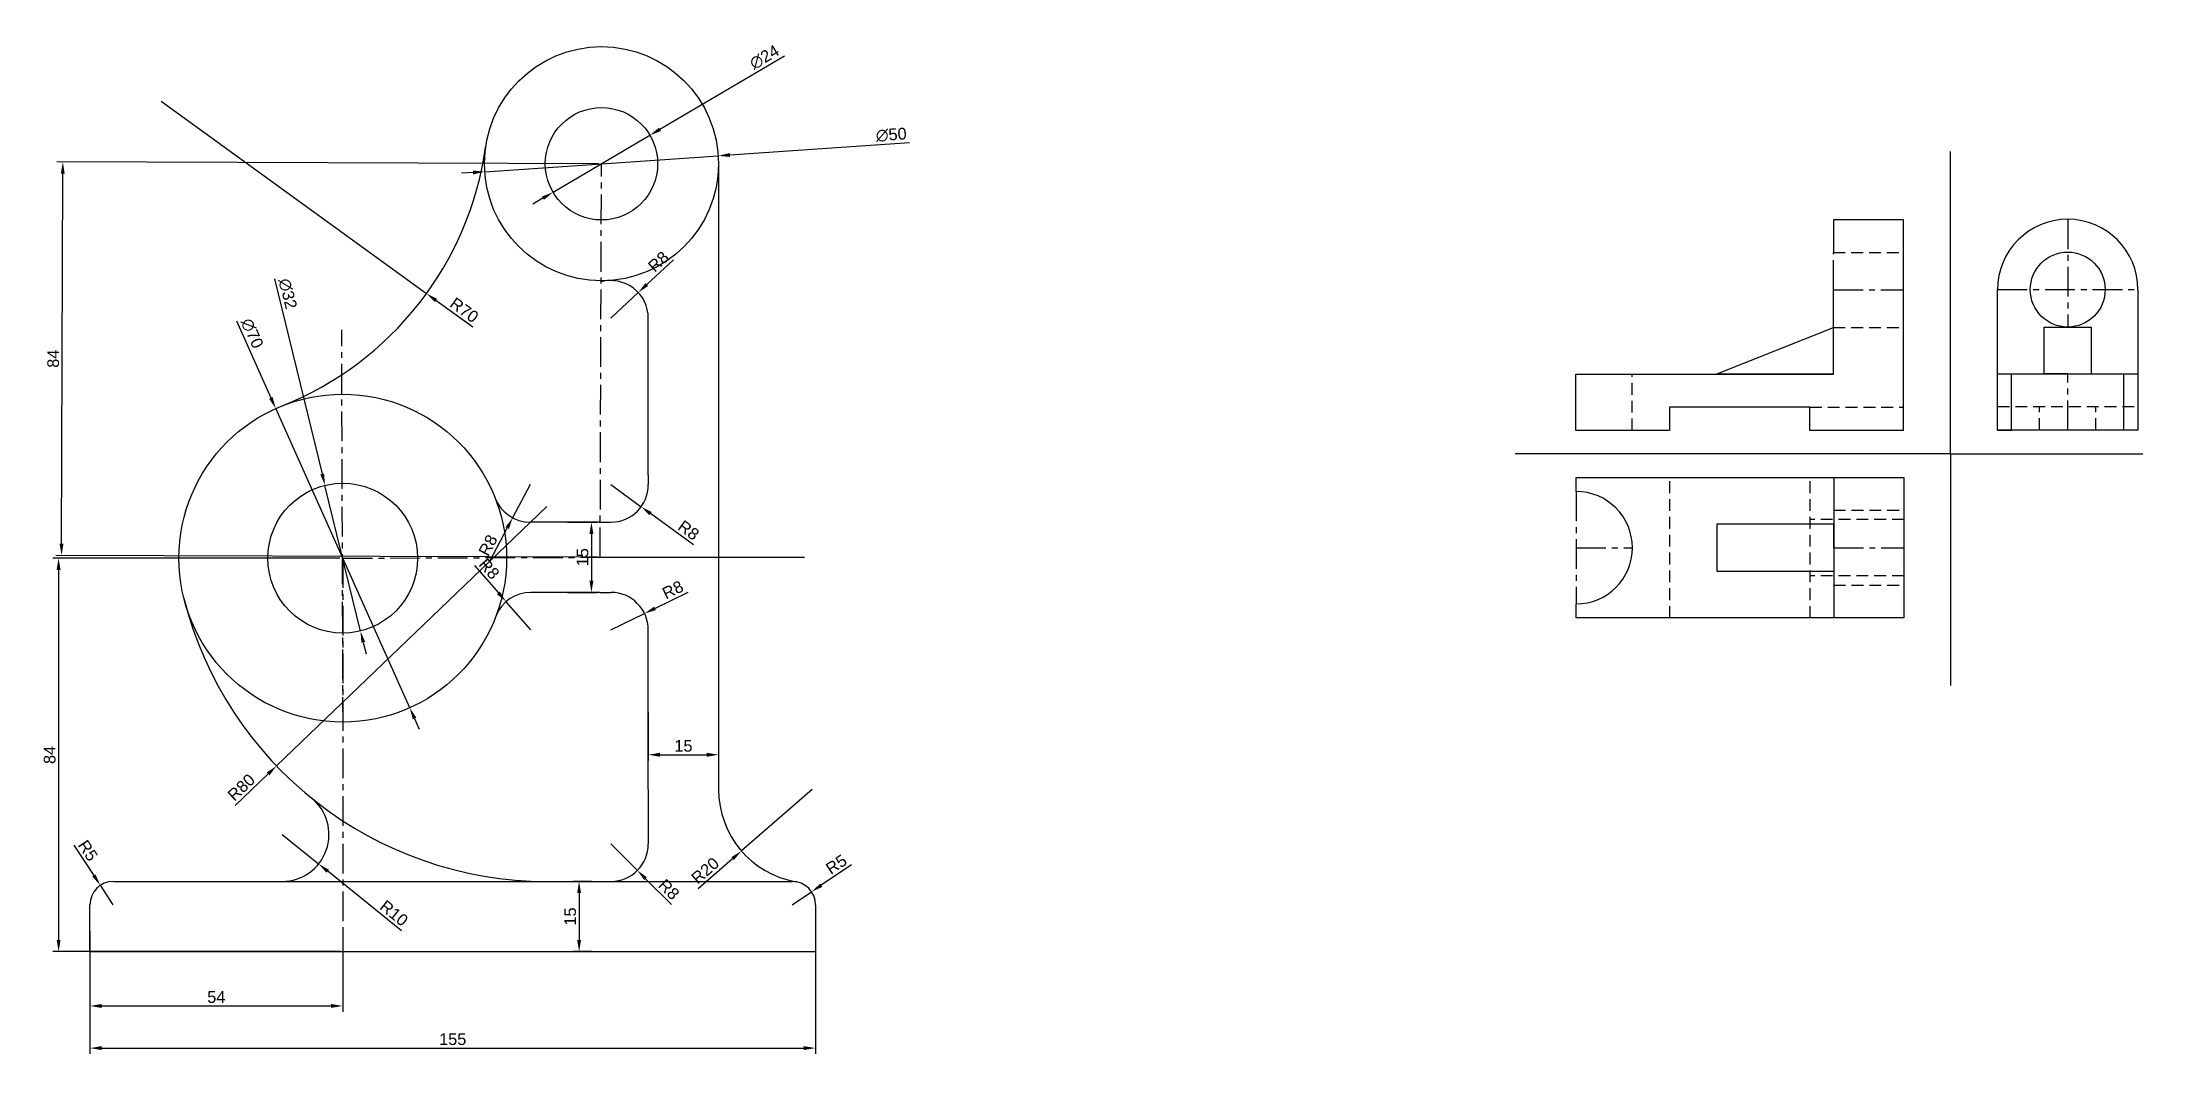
# Model space of a CAD drawing. Header units: millimetres. Extents: x 2842 to 3291, y 1683 to 1899.
import ezdxf

# ---------------------------------------------------------------- set-up
doc = ezdxf.new("R2010")
doc.units = ezdxf.units.MM
doc.header["$LTSCALE"] = 0.2
doc.linetypes.add('CENTER', pattern=[50.8, 31.75, -6.35, 6.35, -6.35])
doc.linetypes.add('DASHED', pattern=[19.05, 12.7, -6.35])
doc.styles.get("Standard").update_dxf_attribs({"font": 'arial.ttf'})
doc.dimstyles.new('ISO-25', dxfattribs={"dimtxt": 2.5, "dimasz": 2.5, "dimexe": 1.25, "dimexo": 0.625, "dimtad": 1, "dimtxsty": 'Standard', "dimcen": 2.5, "dimadec": 0, "dimazin": 0, "dimtfac": 1, "dimtmove": 0, "dimatfit": 3, "dimfxl": 1, "dimarcsym": 0})

# ---------------------------------------------------------------- blocks, each defined once
blk = doc.blocks.new('*D1')
at = {"color": 0, "lineweight": -2, "transparency": 16777216}
for p, q in [((3027.12, 1877.9), (2988.76, 1875.29)), ((2933.89, 1871.56), (2931.39, 1871.39)), ((2936.38, 1871.73), (2986.26, 1875.12))]:
    blk.add_line(p, q, dxfattribs=at)
at = {"color": 0, "transparency": 16777216}
for points in [[(2933.86, 1871.98), (2933.91, 1871.15), (2936.38, 1871.73)], [(2988.73, 1875.71), (2988.79, 1874.88), (2986.26, 1875.12)]]:
    blk.add_solid(points, dxfattribs=at)
at = {"layer": 'Defpoints', "color": 0, "transparency": 16777216}
for p in [(2936.38, 1871.73), (2986.26, 1875.12)]:
    blk.add_point(p, dxfattribs=at)
at = {"color": 0, "transparency": 16777216, "insert": (3023.22, 1879.61), "char_height": 2.5, "attachment_point": 5, "rotation": 3.8896}
blk.add_mtext('∅50', dxfattribs=at)
blk = doc.blocks.new('*D2')
at = {"color": 0, "lineweight": -2, "transparency": 16777216}
for p, q in [((3000.39, 1896.38), (2973.82, 1880.77)), ((2950.98, 1867.35), (2971.67, 1879.51)), ((2948.82, 1866.08), (2946.66, 1864.81))]:
    blk.add_line(p, q, dxfattribs=at)
at = {"color": 0, "transparency": 16777216}
for points in [[(2973.61, 1881.13), (2974.03, 1880.41), (2971.67, 1879.51)], [(2948.61, 1866.44), (2949.03, 1865.72), (2950.98, 1867.35)]]:
    blk.add_solid(points, dxfattribs=at)
at = {"layer": 'Defpoints', "color": 0, "transparency": 16777216}
for p in [(2971.67, 1879.51), (2950.98, 1867.35)]:
    blk.add_point(p, dxfattribs=at)
at = {"color": 0, "transparency": 16777216, "insert": (2996.14, 1896.17), "char_height": 2.5, "attachment_point": 5, "rotation": 30.438}
blk.add_mtext('∅24', dxfattribs=at)
blk = doc.blocks.new('*D3')
at = {"color": 0, "lineweight": -2, "transparency": 16777216}
for p, q in [((2883.34, 1839.86), (2890.7, 1823.44)), ((2920.36, 1757.29), (2891.73, 1821.16)), ((2921.39, 1755.01), (2922.41, 1752.73))]:
    blk.add_line(p, q, dxfattribs=at)
at = {"color": 0, "transparency": 16777216}
for points in [[(2891.08, 1823.62), (2890.32, 1823.27), (2891.73, 1821.16)], [(2921.77, 1755.18), (2921.01, 1754.84), (2920.36, 1757.29)]]:
    blk.add_solid(points, dxfattribs=at)
at = {"layer": 'Defpoints', "color": 0, "transparency": 16777216}
for p in [(2891.73, 1821.16), (2920.36, 1757.29)]:
    blk.add_point(p, dxfattribs=at)
at = {"color": 0, "transparency": 16777216, "insert": (2886.69, 1837.22), "char_height": 2.5, "attachment_point": 5, "rotation": 294.1493}
blk.add_mtext('∅70', dxfattribs=at)
blk = doc.blocks.new('*D4')
at = {"color": 0, "lineweight": -2, "transparency": 16777216}
for p, q in [((2891.49, 1848.86), (2901.66, 1807.2)), ((2909.84, 1773.68), (2902.25, 1804.77)), ((2910.43, 1771.25), (2911.03, 1768.83))]:
    blk.add_line(p, q, dxfattribs=at)
at = {"color": 0, "transparency": 16777216}
for points in [[(2902.06, 1807.3), (2901.25, 1807.1), (2902.25, 1804.77)], [(2910.84, 1771.35), (2910.03, 1771.16), (2909.84, 1773.68)]]:
    blk.add_solid(points, dxfattribs=at)
at = {"layer": 'Defpoints', "color": 0, "transparency": 16777216}
for p in [(2902.25, 1804.77), (2909.84, 1773.68)]:
    blk.add_point(p, dxfattribs=at)
at = {"color": 0, "transparency": 16777216, "insert": (2894.29, 1845.67), "char_height": 2.5, "attachment_point": 5, "rotation": 283.7197}
blk.add_mtext('∅32', dxfattribs=at)
blk = doc.blocks.new('*D6')
at = {"color": 0, "lineweight": -2, "transparency": 16777216}
for p, q in [((2934.17, 1787.67), (2939.31, 1781.82)), ((2946.23, 1773.93), (2940.95, 1779.94))]:
    blk.add_line(p, q, dxfattribs=at)
at = {"color": 0, "transparency": 16777216}
blk.add_solid([(2939.62, 1782.09), (2938.99, 1781.54), (2940.95, 1779.94)], dxfattribs=at)
at = {"layer": 'Defpoints', "color": 0, "transparency": 16777216}
for p in [(2940.95, 1779.94), (2946.23, 1773.93)]:
    blk.add_point(p, dxfattribs=at)
at = {"color": 0, "transparency": 16777216, "insert": (2937.34, 1786.94), "char_height": 2.5, "attachment_point": 5, "rotation": 311.2665}
blk.add_mtext('R8', dxfattribs=at)
blk = doc.blocks.new('*D7')
at = {"color": 0, "lineweight": -2, "transparency": 16777216}
for p, q in [((2979.77, 1781.92), (2972.77, 1778.51)), ((2963.32, 1773.93), (2970.52, 1777.42))]:
    blk.add_line(p, q, dxfattribs=at)
at = {"color": 0, "transparency": 16777216}
blk.add_solid([(2972.58, 1778.89), (2972.95, 1778.14), (2970.52, 1777.42)], dxfattribs=at)
at = {"layer": 'Defpoints', "color": 0, "transparency": 16777216}
for p in [(2970.52, 1777.42), (2963.32, 1773.93)]:
    blk.add_point(p, dxfattribs=at)
at = {"color": 0, "transparency": 16777216, "insert": (2976.56, 1782.47), "char_height": 2.5, "attachment_point": 5, "rotation": 25.9048}
blk.add_mtext('R8', dxfattribs=at)
blk = doc.blocks.new('*D8')
at = {"color": 0, "lineweight": -2, "transparency": 16777216}
for p, q in [((2963.32, 1728.23), (2968.98, 1722.57)), ((2976.25, 1715.3), (2970.75, 1720.8))]:
    blk.add_line(p, q, dxfattribs=at)
at = {"color": 0, "transparency": 16777216}
blk.add_solid([(2971.04, 1721.1), (2970.45, 1720.51), (2968.98, 1722.57)], dxfattribs=at)
at = {"layer": 'Defpoints', "color": 0, "transparency": 16777216}
for p in [(2963.32, 1728.23), (2968.98, 1722.57)]:
    blk.add_point(p, dxfattribs=at)
at = {"color": 0, "transparency": 16777216, "insert": (2975.73, 1718.51), "char_height": 2.5, "attachment_point": 5, "rotation": 315}
blk.add_mtext('R8', dxfattribs=at)
blk = doc.blocks.new('*D9')
at = {"color": 0, "lineweight": -2, "transparency": 16777216}
for p, q in [((3006.32, 1739.86), (2991.23, 1726.74)), ((2982.01, 1718.73), (2989.34, 1725.1))]:
    blk.add_line(p, q, dxfattribs=at)
at = {"color": 0, "transparency": 16777216}
blk.add_solid([(2989.07, 1725.41), (2989.61, 1724.78), (2991.23, 1726.74)], dxfattribs=at)
at = {"layer": 'Defpoints', "color": 0, "transparency": 16777216}
for p in [(3006.32, 1739.86), (2991.23, 1726.74)]:
    blk.add_point(p, dxfattribs=at)
at = {"color": 0, "transparency": 16777216, "insert": (2983.48, 1722.53), "char_height": 2.5, "attachment_point": 5, "rotation": 40.9919}
blk.add_mtext('R20', dxfattribs=at)
blk = doc.blocks.new('*D10')
at = {"color": 0, "lineweight": -2, "transparency": 16777216}
for p, q in [((2848.57, 1727.97), (2852.89, 1721.47)), ((2857.04, 1715.23), (2854.27, 1719.39))]:
    blk.add_line(p, q, dxfattribs=at)
at = {"color": 0, "transparency": 16777216}
blk.add_solid([(2853.24, 1721.7), (2852.54, 1721.24), (2854.27, 1719.39)], dxfattribs=at)
at = {"layer": 'Defpoints', "color": 0, "transparency": 16777216}
for p in [(2854.27, 1719.39), (2857.04, 1715.23)]:
    blk.add_point(p, dxfattribs=at)
at = {"color": 0, "transparency": 16777216, "insert": (2851.62, 1726.81), "char_height": 2.5, "attachment_point": 5, "rotation": 303.6353}
blk.add_mtext('R5', dxfattribs=at)
blk = doc.blocks.new('*D11')
at = {"color": 0, "lineweight": -2, "transparency": 16777216}
for p, q in [((3014.75, 1723.75), (3008.27, 1719.41)), ((3002.04, 1715.23), (3006.2, 1718.01))]:
    blk.add_line(p, q, dxfattribs=at)
at = {"color": 0, "transparency": 16777216}
blk.add_solid([(3008.04, 1719.75), (3008.5, 1719.06), (3006.2, 1718.01)], dxfattribs=at)
at = {"layer": 'Defpoints', "color": 0, "transparency": 16777216}
for p in [(3002.04, 1715.23), (3006.2, 1718.01)]:
    blk.add_point(p, dxfattribs=at)
at = {"color": 0, "transparency": 16777216, "insert": (3011.49, 1723.85), "char_height": 2.5, "attachment_point": 5, "rotation": 33.8699}
blk.add_mtext('R5', dxfattribs=at)
blk = doc.blocks.new('*D12')
at = {"color": 0, "lineweight": -2, "transparency": 16777216}
for p, q in [((2949.68, 1800.23), (2891.91, 1744.89)), ((2883.09, 1736.44), (2890.1, 1743.16))]:
    blk.add_line(p, q, dxfattribs=at)
at = {"color": 0, "transparency": 16777216}
blk.add_solid([(2889.82, 1743.46), (2890.39, 1742.86), (2891.91, 1744.89)], dxfattribs=at)
at = {"layer": 'Defpoints', "color": 0, "transparency": 16777216}
for p in [(2949.68, 1800.23), (2891.91, 1744.89)]:
    blk.add_point(p, dxfattribs=at)
at = {"color": 0, "transparency": 16777216, "insert": (2884.38, 1740.3), "char_height": 2.5, "attachment_point": 5, "rotation": 43.7698}
blk.add_mtext('R80', dxfattribs=at)
blk = doc.blocks.new('*D13')
at = {"color": 0, "lineweight": -2, "transparency": 16777216}
for p, q in [((2893.11, 1730.23), (2900.9, 1723.96)), ((2918.62, 1709.69), (2902.85, 1722.39))]:
    blk.add_line(p, q, dxfattribs=at)
at = {"color": 0, "transparency": 16777216}
blk.add_solid([(2903.11, 1722.71), (2902.59, 1722.06), (2900.9, 1723.96)], dxfattribs=at)
at = {"layer": 'Defpoints', "color": 0, "transparency": 16777216}
for p in [(2893.11, 1730.23), (2900.9, 1723.96)]:
    blk.add_point(p, dxfattribs=at)
at = {"color": 0, "transparency": 16777216, "insert": (2917, 1713.43), "char_height": 2.5, "attachment_point": 5, "rotation": 321.1627}
blk.add_mtext('R10', dxfattribs=at)
blk = doc.blocks.new('*D14')
at = {"color": 0, "lineweight": -2, "transparency": 16777216}
for p, q in [((2963.32, 1804.92), (2969.79, 1800.21)), ((2980.95, 1792.08), (2971.81, 1798.74))]:
    blk.add_line(p, q, dxfattribs=at)
at = {"color": 0, "transparency": 16777216}
blk.add_solid([(2972.06, 1799.08), (2971.57, 1798.4), (2969.79, 1800.21)], dxfattribs=at)
at = {"layer": 'Defpoints', "color": 0, "transparency": 16777216}
for p in [(2963.32, 1804.92), (2969.79, 1800.21)]:
    blk.add_point(p, dxfattribs=at)
at = {"color": 0, "transparency": 16777216, "insert": (2979.93, 1795.18), "char_height": 2.5, "attachment_point": 5, "rotation": 323.9191}
blk.add_mtext('R8', dxfattribs=at)
blk = doc.blocks.new('*D15')
at = {"color": 0, "lineweight": -2, "transparency": 16777216}
for p, q in [((2976.71, 1852.94), (2971.01, 1847.64)), ((2963.32, 1840.49), (2969.18, 1845.94))]:
    blk.add_line(p, q, dxfattribs=at)
at = {"color": 0, "transparency": 16777216}
blk.add_solid([(2970.73, 1847.95), (2971.3, 1847.34), (2969.18, 1845.94)], dxfattribs=at)
at = {"layer": 'Defpoints', "color": 0, "transparency": 16777216}
for p in [(2969.18, 1845.94), (2963.32, 1840.49)]:
    blk.add_point(p, dxfattribs=at)
at = {"color": 0, "transparency": 16777216, "insert": (2973.48, 1852.54), "char_height": 2.5, "attachment_point": 5, "rotation": 42.9372}
blk.add_mtext('R8', dxfattribs=at)
blk = doc.blocks.new('*D16')
at = {"color": 0, "lineweight": -2, "transparency": 16777216}
for p, q in [((2946.08, 1804.92), (2942.34, 1797.85)), ((2937.53, 1788.76), (2941.17, 1795.64))]:
    blk.add_line(p, q, dxfattribs=at)
at = {"color": 0, "transparency": 16777216}
blk.add_solid([(2940.8, 1795.84), (2941.54, 1795.45), (2942.34, 1797.85)], dxfattribs=at)
at = {"layer": 'Defpoints', "color": 0, "transparency": 16777216}
for p in [(2946.08, 1804.92), (2942.34, 1797.85)]:
    blk.add_point(p, dxfattribs=at)
at = {"color": 0, "transparency": 16777216, "insert": (2937.08, 1791.98), "char_height": 2.5, "attachment_point": 5, "rotation": 62.1358}
blk.add_mtext('R8', dxfattribs=at)
blk = doc.blocks.new('*D17')
at = {"color": 0, "lineweight": -2, "transparency": 16777216}
for p, q in [((2852.04, 1709.6), (2852.04, 1692.39)), ((2906.04, 1709.6), (2906.04, 1692.39)), ((2854.54, 1693.64), (2903.54, 1693.64))]:
    blk.add_line(p, q, dxfattribs=at)
at = {"color": 0, "transparency": 16777216}
for points in [[(2854.54, 1694.05), (2854.54, 1693.22), (2852.04, 1693.64)], [(2903.54, 1694.05), (2903.54, 1693.22), (2906.04, 1693.64)]]:
    blk.add_solid(points, dxfattribs=at)
at = {"layer": 'Defpoints', "color": 0, "transparency": 16777216}
for p in [(2852.04, 1710.23), (2906.04, 1710.23), (2906.04, 1693.64)]:
    blk.add_point(p, dxfattribs=at)
at = {"color": 0, "transparency": 16777216, "insert": (2879.04, 1695.53), "char_height": 2.5, "attachment_point": 5}
blk.add_mtext('54', dxfattribs=at)
blk = doc.blocks.new('*D18')
at = {"color": 0, "lineweight": -2, "transparency": 16777216}
for p, q in [((2852.04, 1709.6), (2852.04, 1683.39)), ((3007.04, 1709.6), (3007.04, 1683.39)), ((2854.54, 1684.64), (3004.54, 1684.64))]:
    blk.add_line(p, q, dxfattribs=at)
at = {"color": 0, "transparency": 16777216}
for points in [[(2854.54, 1685.06), (2854.54, 1684.23), (2852.04, 1684.64)], [(3004.54, 1685.06), (3004.54, 1684.23), (3007.04, 1684.64)]]:
    blk.add_solid(points, dxfattribs=at)
at = {"layer": 'Defpoints', "color": 0, "transparency": 16777216}
for p in [(2852.04, 1710.23), (3007.04, 1710.23), (3007.04, 1684.64)]:
    blk.add_point(p, dxfattribs=at)
at = {"color": 0, "transparency": 16777216, "insert": (2929.54, 1686.54), "char_height": 2.5, "attachment_point": 5}
blk.add_mtext('155', dxfattribs=at)
blk = doc.blocks.new('*D19')
at = {"color": 0, "lineweight": -2, "transparency": 16777216}
for p, q in [((2954.08, 1796.92), (2960.42, 1796.92)), ((2959.17, 1794.42), (2959.17, 1784.43)), ((2954.08, 1781.93), (2960.42, 1781.93))]:
    blk.add_line(p, q, dxfattribs=at)
at = {"color": 0, "transparency": 16777216}
for points in [[(2958.75, 1794.42), (2959.59, 1794.42), (2959.17, 1796.92)], [(2958.75, 1784.43), (2959.59, 1784.43), (2959.17, 1781.93)]]:
    blk.add_solid(points, dxfattribs=at)
at = {"layer": 'Defpoints', "color": 0, "transparency": 16777216}
for p in [(2953.46, 1796.92), (2953.46, 1781.93), (2959.17, 1781.93)]:
    blk.add_point(p, dxfattribs=at)
at = {"color": 0, "transparency": 16777216, "insert": (2957.27, 1789.43), "char_height": 2.5, "attachment_point": 5, "rotation": 90}
blk.add_mtext('15', dxfattribs=at)
blk = doc.blocks.new('*D20')
at = {"color": 0, "lineweight": -2, "transparency": 16777216}
for p, q in [((2971.32, 1756.27), (2971.32, 1746.01)), ((2986.32, 1756.27), (2986.32, 1746.01)), ((2973.82, 1747.26), (2983.82, 1747.26))]:
    blk.add_line(p, q, dxfattribs=at)
at = {"color": 0, "transparency": 16777216}
for points in [[(2973.82, 1747.68), (2973.82, 1746.84), (2971.32, 1747.26)], [(2983.82, 1747.68), (2983.82, 1746.84), (2986.32, 1747.26)]]:
    blk.add_solid(points, dxfattribs=at)
at = {"layer": 'Defpoints', "color": 0, "transparency": 16777216}
for p in [(2971.32, 1756.89), (2986.32, 1756.89), (2986.32, 1747.26)]:
    blk.add_point(p, dxfattribs=at)
at = {"color": 0, "transparency": 16777216, "insert": (2978.82, 1749.16), "char_height": 2.5, "attachment_point": 5}
blk.add_mtext('15', dxfattribs=at)
blk = doc.blocks.new('*D21')
at = {"color": 0, "lineweight": -2, "transparency": 16777216}
for p, q in [((2959.21, 1720.23), (2955.29, 1720.23)), ((2956.54, 1717.73), (2956.54, 1707.73)), ((2959.21, 1705.23), (2955.29, 1705.23))]:
    blk.add_line(p, q, dxfattribs=at)
at = {"color": 0, "transparency": 16777216}
for points in [[(2956.13, 1717.73), (2956.96, 1717.73), (2956.54, 1720.23)], [(2956.13, 1707.73), (2956.96, 1707.73), (2956.54, 1705.23)]]:
    blk.add_solid(points, dxfattribs=at)
at = {"layer": 'Defpoints', "color": 0, "transparency": 16777216}
for p in [(2959.84, 1720.23), (2956.54, 1705.23), (2959.84, 1705.23)]:
    blk.add_point(p, dxfattribs=at)
at = {"color": 0, "transparency": 16777216, "insert": (2954.64, 1712.73), "char_height": 2.5, "attachment_point": 5, "rotation": 90}
blk.add_mtext('15', dxfattribs=at)
blk = doc.blocks.new('*D22')
at = {"color": 0, "lineweight": -2, "transparency": 16777216}
for p, q in [((2905.42, 1789.23), (2844.1, 1789.23)), ((2845.35, 1786.73), (2845.35, 1707.73)), ((2905.42, 1705.23), (2844.1, 1705.23))]:
    blk.add_line(p, q, dxfattribs=at)
at = {"color": 0, "transparency": 16777216}
for points in [[(2844.93, 1786.73), (2845.77, 1786.73), (2845.35, 1789.23)], [(2844.93, 1707.73), (2845.77, 1707.73), (2845.35, 1705.23)]]:
    blk.add_solid(points, dxfattribs=at)
at = {"layer": 'Defpoints', "color": 0, "transparency": 16777216}
for p in [(2906.04, 1789.23), (2845.35, 1705.23), (2906.04, 1705.23)]:
    blk.add_point(p, dxfattribs=at)
at = {"color": 0, "transparency": 16777216, "insert": (2843.45, 1747.23), "char_height": 2.5, "attachment_point": 5, "rotation": 90}
blk.add_mtext('84', dxfattribs=at)
blk = doc.blocks.new('*D23')
at = {"color": 0, "lineweight": -2, "transparency": 16777216}
for p, q in [((2960.7, 1873.43), (2845, 1873.81)), ((2845.99, 1792.31), (2846.25, 1871.31)), ((2960.42, 1789.43), (2844.73, 1789.81))]:
    blk.add_line(p, q, dxfattribs=at)
at = {"color": 0, "transparency": 16777216}
for points in [[(2845.83, 1871.31), (2846.66, 1871.31), (2846.25, 1873.81)], [(2845.57, 1792.31), (2846.4, 1792.31), (2845.98, 1789.81)]]:
    blk.add_solid(points, dxfattribs=at)
at = {"layer": 'Defpoints', "color": 0, "transparency": 16777216}
for p in [(2846.25, 1873.81), (2961.32, 1873.43), (2961.04, 1789.43)]:
    blk.add_point(p, dxfattribs=at)
at = {"color": 0, "transparency": 16777216, "insert": (2844.21, 1831.81), "char_height": 2.5, "attachment_point": 5, "rotation": 89.8106}
blk.add_mtext('84', dxfattribs=at)
blk = doc.blocks.new('*D25')
at = {"color": 0, "lineweight": -2, "transparency": 16777216}
for p, q in [((2867.27, 1886.8), (2923.93, 1845.7)), ((2933.82, 1838.53), (2925.95, 1844.23))]:
    blk.add_line(p, q, dxfattribs=at)
at = {"color": 0, "transparency": 16777216}
blk.add_solid([(2926.2, 1844.57), (2925.71, 1843.89), (2923.93, 1845.7)], dxfattribs=at)
at = {"layer": 'Defpoints', "color": 0, "transparency": 16777216}
for p in [(2867.27, 1886.8), (2923.93, 1845.7)]:
    blk.add_point(p, dxfattribs=at)
at = {"color": 0, "transparency": 16777216, "insert": (2932.01, 1842.18), "char_height": 2.5, "attachment_point": 5, "rotation": 324.0393}
blk.add_mtext('R70', dxfattribs=at)

msp = doc.modelspace()

# ---------------------------------------------------------------- linework, layer by layer
at = {"linetype": 'CENTER'}
for p, q in [((2961.044, 1789.427), (2961.322, 1873.427)), ((3224.472, 1846.48), (3224.472, 1854.48)), ((3239.472, 1846.48), (3239.472, 1854.48)), ((3224.472, 1846.48), (3239.472, 1846.48)), ((2906.116, 1753.221), (2905.826, 1837.98)), ((3224.549, 1791.459), (3224.549, 1796.459)), ((3224.549, 1791.459), (3239.549, 1791.459)), ((2906.045, 1789.227), (2961.044, 1789.427)), ((2906.045, 1789.227), (2906.045, 1705.227))]:
    msp.add_line(p, q, dxfattribs=at)
for p, q in [((2986.322, 1873.427), (2986.322, 1739.858)), ((3249.512, 1811.48), (3249.512, 1876.015)), ((3239.472, 1861.48), (3224.472, 1861.48)), ((3224.472, 1861.48), (3224.472, 1854.48)), ((3239.472, 1846.48), (3239.472, 1861.48)), ((3224.472, 1828.48), (3224.472, 1846.48)), ((3239.472, 1816.48), (3239.472, 1846.48)), ((3259.543, 1816.571), (3259.543, 1846.571)), ((3289.543, 1846.571), (3289.543, 1816.571)), ((2971.325, 1806.934), (2971.325, 1840.488)), ((3199.472, 1828.48), (3224.472, 1838.48)), ((3224.472, 1828.48), (3224.472, 1838.48)), ((3269.543, 1828.571), (3269.543, 1838.571)), ((3269.543, 1838.571), (3279.543, 1838.571)), ((3279.543, 1838.571), (3279.543, 1828.571)), ((3169.472, 1816.48), (3169.472, 1828.48)), ((3169.472, 1828.48), (3224.472, 1828.48)), ((3224.472, 1828.48), (3199.472, 1828.48)), ((3259.543, 1816.571), (3259.543, 1828.571)), ((3259.543, 1828.571), (3289.543, 1828.571)), ((3262.543, 1816.571), (3262.543, 1828.571)), ((3274.543, 1828.571), (3269.543, 1828.571)), ((3274.543, 1828.571), (3279.543, 1828.571)), ((3286.543, 1816.571), (3286.543, 1828.571)), ((3219.472, 1821.48), (3189.472, 1821.48)), ((3189.472, 1821.48), (3189.472, 1816.48)), ((3219.472, 1816.48), (3219.472, 1821.48)), ((3189.472, 1816.48), (3169.472, 1816.48)), ((3239.472, 1816.48), (3219.472, 1816.48)), ((3289.543, 1816.571), (3259.543, 1816.571)), ((3259.543, 1816.571), (3262.543, 1816.571)), ((3249.512, 1811.48), (3156.515, 1811.48)), ((3249.512, 1811.48), (3249.512, 1762.07)), ((3249.512, 1811.48), (3290.616, 1811.48)), ((2971.325, 1806.934), (2971.325, 1804.925)), ((3169.549, 1806.459), (3239.549, 1806.459)), ((3169.549, 1803.459), (3169.549, 1806.459)), ((3224.549, 1806.459), (3224.549, 1776.459)), ((3239.549, 1806.459), (3239.549, 1776.459)), ((3239.549, 1806.459), (3239.549, 1797.459)), ((2960.84, 1796.925), (2946.077, 1796.925)), ((2960.84, 1796.925), (2963.325, 1796.925)), ((3224.549, 1796.459), (3199.549, 1796.459)), ((3199.549, 1796.459), (3199.549, 1786.459)), ((2961.044, 1789.427), (3004.686, 1789.427)), ((3199.549, 1786.459), (3224.549, 1786.459)), ((2961.044, 1781.927), (2946.231, 1781.927)), ((2961.044, 1781.927), (2963.322, 1781.927)), ((3169.549, 1776.459), (3169.549, 1779.459)), ((2971.322, 1739.858), (2971.322, 1773.927)), ((3239.549, 1776.459), (3169.549, 1776.459)), ((2971.322, 1739.858), (2971.322, 1728.227)), ((2857.045, 1720.227), (3002.045, 1720.227)), ((2852.045, 1705.227), (2852.045, 1715.227)), ((3007.045, 1715.227), (3007.045, 1705.227)), ((2906.045, 1705.227), (2852.045, 1705.227)), ((3007.045, 1705.227), (2906.045, 1705.227))]:
    msp.add_line(p, q)
at = {"color": 30, "linetype": 'CENTER', "true_color": 0xf26722}
for p, q in [((3274.543, 1861.571), (3274.543, 1838.571)), ((3224.472, 1846.48), (3239.472, 1846.48)), ((3259.543, 1846.571), (3289.543, 1846.571)), ((3274.543, 1816.571), (3274.543, 1828.571)), ((3169.549, 1803.459), (3169.549, 1779.459)), ((3169.549, 1791.459), (3181.549, 1791.459)), ((3224.549, 1791.459), (3239.549, 1791.459))]:
    msp.add_line(p, q, dxfattribs=at)
at = {"color": 4, "linetype": 'DASHED'}
for p, q in [((3224.472, 1854.48), (3239.472, 1854.48)), ((3224.472, 1838.48), (3239.472, 1838.48)), ((3181.472, 1816.48), (3181.472, 1828.48)), ((3259.543, 1821.571), (3289.543, 1821.571)), ((3268.543, 1816.571), (3268.543, 1821.571)), ((3280.543, 1816.571), (3280.543, 1821.571)), ((3189.549, 1776.459), (3189.549, 1806.459)), ((3219.549, 1776.459), (3219.549, 1806.459)), ((3239.549, 1797.459), (3219.549, 1797.459)), ((3224.549, 1799.459), (3239.549, 1799.459)), ((3239.549, 1785.459), (3219.549, 1785.459)), ((3224.549, 1783.459), (3239.549, 1783.459))]:
    msp.add_line(p, q, dxfattribs=at)
at = {"linetype": 'DASHED'}
for p, q in [((3219.472, 1821.48), (3239.472, 1821.48)), ((3259.543, 1816.571), (3259.543, 1821.571))]:
    msp.add_line(p, q, dxfattribs=at)
for centre, radius in [((2961.322, 1873.427), 25), ((2961.322, 1873.427), 12), ((3274.543, 1846.571), 8), ((2906.045, 1789.227), 35), ((2906.045, 1789.227), 16)]:
    msp.add_circle(centre, radius)
for centre, radius, start, end in [((2867.268, 1886.805), 70, 291.67221, 351.90482), ((2949.679, 1800.227), 80, 62.73991, 62.8072), ((3274.543, 1846.571), 15, 0, 180), ((2963.325, 1840.488), 8, 0, 105.11585), ((2963.325, 1804.925), 8, 270, 0), ((2946.077, 1804.925), 8, 201.41147, 270), ((3169.549, 1791.459), 12, 270, 90), ((2946.231, 1773.927), 8, 90, 159.15737), ((2963.322, 1773.927), 8, 0, 90), ((2949.679, 1800.227), 80, 194.149, 270), ((2893.111, 1730.227), 10, 270, 51.05756), ((3006.322, 1739.858), 20, 180, 260.14873), ((2963.322, 1728.227), 8, 270, 0), ((2857.045, 1715.227), 5, 90, 180), ((3002.045, 1715.227), 5, 0, 90)]:
    msp.add_arc(centre, radius, start, end)

# ---------------------------------------------------------------- dimensions: what is measured, and where the dimension line sits
for p1, p2, picture, middle in [((2950.976, 1867.348), (2971.668, 1879.506), '*D2', (2997.135, 1894.47)), ((2936.379, 1871.731), (2986.264, 1875.123), '*D1', (3023.357, 1877.645)), ((2909.839, 1773.683), (2902.25, 1804.77), '*D4', (2892.379, 1845.2)), ((2920.364, 1757.29), (2891.725, 1821.164), '*D3', (2884.887, 1836.415))]:
    dim = msp.add_diameter_dim_2p(p1=p1, p2=p2, dimstyle='ISO-25')
    dim.commit()
    dim.dimension.update_dxf_attribs({"geometry": picture, "text_midpoint": middle, "dimtype": 163})
for center, mpoint, picture, middle in [((2867.268, 1886.805), (2923.928, 1845.699), '*D25', (2932.012, 1842.183)), ((2963.325, 1840.488), (2969.181, 1845.937), '*D15', (2973.482, 1852.536)), ((2946.077, 1804.925), (2942.338, 1797.852), '*D16', (2937.084, 1791.984)), ((2949.679, 1800.227), (2891.909, 1744.886), '*D12', (2884.378, 1740.305)), ((2946.231, 1773.927), (2940.954, 1779.941), '*D6', (2937.342, 1786.94)), ((2963.322, 1773.927), (2970.518, 1777.422), '*D7', (2976.563, 1782.472)), ((3006.322, 1739.858), (2991.226, 1726.739), '*D9', (2983.481, 1722.528)), ((2857.045, 1715.227), (2854.275, 1719.39), '*D10', (2851.616, 1726.809)), ((2963.322, 1728.227), (2968.979, 1722.57), '*D8', (2975.728, 1718.51)), ((3002.045, 1715.227), (3006.196, 1718.013), '*D11', (3011.491, 1723.851))]:
    dim = msp.add_radius_dim(center=center, mpoint=mpoint, dimstyle='ISO-25')
    dim.commit()
    dim.dimension.update_dxf_attribs({"geometry": picture, "text_midpoint": middle})
dim = msp.add_aligned_dim(p1=(2961.044, 1789.427), p2=(2961.322, 1873.427), distance=115.068, dimstyle='ISO-25')
dim.commit()
dim.dimension.update_dxf_attribs({"geometry": '*D23', "text_midpoint": (2844.214, 1831.814)})
for center, mpoint, picture, middle in [((2963.325, 1804.925), (2969.79, 1800.213), '*D14', (2978.81, 1793.641)), ((2893.111, 1730.227), (2900.9, 1723.956), '*D13', (2915.812, 1711.951))]:
    dim = msp.add_radius_dim(center=center, mpoint=mpoint, dimstyle='ISO-25')
    dim.commit()
    dim.dimension.update_dxf_attribs({"geometry": picture, "text_midpoint": middle, "dimtype": 164})
for base, p1, p2, picture, middle in [((2959.171, 1781.927), (2953.458, 1796.925), (2953.458, 1781.927), '*D19', (2957.27, 1789.426)), ((2845.35, 1705.227), (2906.045, 1789.227), (2906.045, 1705.227), '*D22', (2843.449, 1747.227)), ((2956.545, 1705.227), (2959.838, 1720.227), (2959.838, 1705.227), '*D21', (2954.643, 1712.727))]:
    dim = msp.add_linear_dim(base=base, p1=p1, p2=p2, angle=90, dimstyle='ISO-25')
    dim.commit()
    dim.dimension.update_dxf_attribs({"geometry": picture, "text_midpoint": middle})
for base, p1, p2, picture, middle in [((2986.322, 1747.259), (2971.322, 1756.893), (2986.322, 1756.893), '*D20', (2978.822, 1749.161)), ((2906.045, 1693.635), (2852.045, 1710.227), (2906.045, 1710.227), '*D17', (2879.045, 1695.532)), ((3007.045, 1684.643), (2852.045, 1710.227), (3007.045, 1710.227), '*D18', (2929.545, 1686.544))]:
    dim = msp.add_linear_dim(base=base, p1=p1, p2=p2, dimstyle='ISO-25')
    dim.commit()
    dim.dimension.update_dxf_attribs({"geometry": picture, "text_midpoint": middle})

doc.saveas('drawing.dxf')
